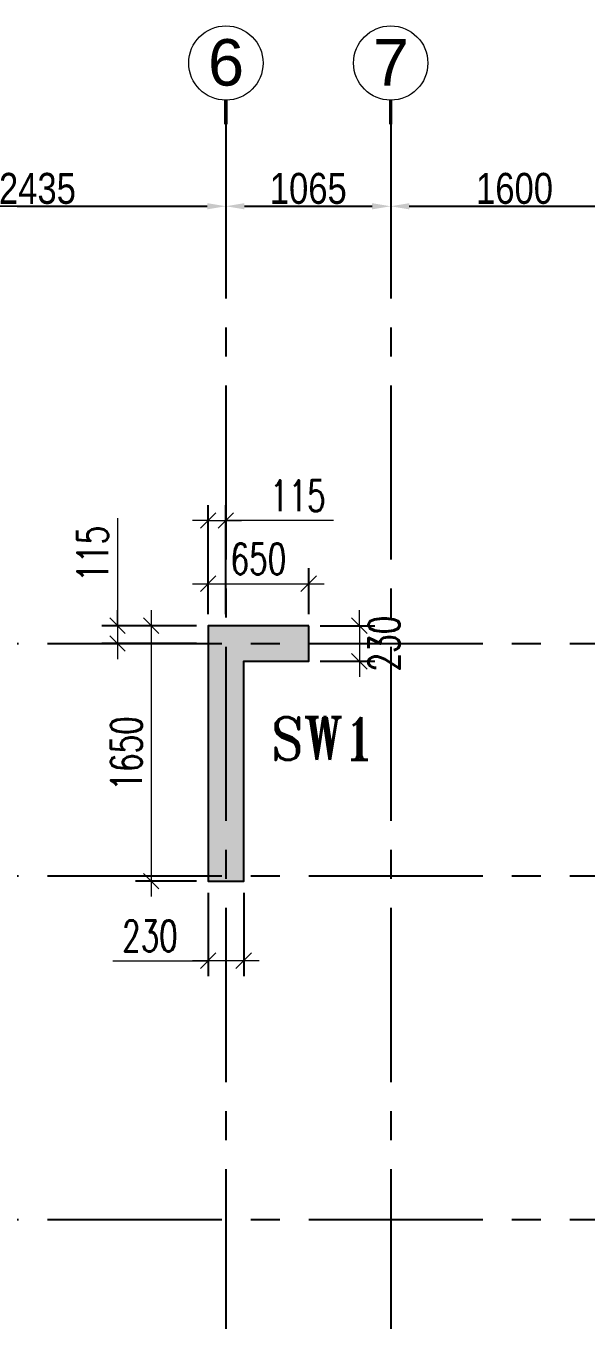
# Model space of a CAD drawing. Header units: millimetres. Extents: x 1363246 to 1691641, y -112430 to 78417.
# Drawn here: x 1375553 to 1379173, y -6960 to 1401 of the extents above; entities that cross this region are included whole.
import ezdxf
from ezdxf.enums import TextEntityAlignment as Align

# ---------------------------------------------------------------- set-up
doc = ezdxf.new("R2010")
doc.units = ezdxf.units.MM
doc.header["$LTSCALE"] = 500
doc.header["$MEASUREMENT"] = 0
doc.header["$PDMODE"] = 34
for name, pattern in [('CONTINOUS', [0]), ('DASHDOT', [1, 0.5, -0.25, 0, -0.25]), ('Site$0$CENTER2', [1.125, 0.75, -0.125, 0.125, -0.125])]:
    doc.linetypes.add(name, pattern=pattern)
doc.layers.get('Defpoints').update_dxf_attribs({"lineweight": 0})
for name, color, linetype, lineweight in [('COL. NO.', 1, 'DASHDOT', 15), ('CUT OUT', 1, 'Continuous', 13), ('dim-M', 1, 'Continuous', 15), ('GRID NO.', 7, 'Continuous', 20), ('TOWER COL HATCH', 253, 'Continuous', 20)]:
    doc.layers.add(name, color=color, linetype=linetype, lineweight=lineweight)
for name, color, linetype in [('GLASS', 5, 'Continuous'), ('GRID', 7, 'Continuous'), ('GRID DIM', 7, 'Continuous'), ('TOWER AREA COLUMN.', 6, 'Continuous')]:
    doc.layers.add(name, color=color, linetype=linetype)
doc.styles.add('2MM', font='romans.shx', dxfattribs={"width": 0.7})
doc.styles.add('D50', font='arial.ttf', dxfattribs={"width": 0.8})
doc.styles.add('ROMANT', font='romant__.ttf', dxfattribs={"width": 0.9, "height": 600})
doc.dimstyles.new('INNER DIM', dxfattribs={"dimtxt": 200, "dimasz": 120, "dimexe": 25, "dimexo": 25, "dimgap": 12, "dimtad": 1, "dimdec": 0, "dimrnd": 5, "dimzin": 0, "dimdsep": 46, "dimtxsty": 'D50', "dimcen": 0.09, "dimdle": 25, "dimclrt": 6, "dimadec": 0, "dimazin": 0, "dimtfac": 1, "dimtdec": 0, "dimtofl": 0, "dimtmove": 1, "dimatfit": 3, "dimfxl": 0, "dimtolj": 1, "dimtzin": 0, "dimarcsym": 0})
doc.dimstyles.new('RAJESH', dxfattribs={"dimtxt": 200, "dimasz": 180, "dimexe": 100, "dimexo": 250, "dimgap": 50, "dimtad": 2, "dimdec": 0, "dimzin": 1, "dimdsep": 46, "dimtxsty": '2MM', "dimblk": 'OBLIQUE', "dimcen": 0, "dimdle": 100, "dimclrd": 1, "dimclre": 1, "dimclrt": 3, "dimadec": 0, "dimazin": 0, "dimtfac": 1, "dimtdec": 0, "dimtix": 1, "dimtmove": 2, "dimatfit": 3, "dimfxl": 0, "dimtolj": 1, "dimlwd": -1, "dimarcsym": 0})

# ---------------------------------------------------------------- blocks, each defined once
blk = doc.blocks.new('GRID MARK')
at = {"layer": 'GRID NO.', "const_width": 50}
blk.add_lwpolyline([(0, -541), (0, -891)], dxfattribs=at)
at = {"layer": 'GRID NO.'}
blk.add_circle((0, 0), 541, dxfattribs=at)
at = {"layer": 'GRID NO.', "style": 'D50', "width": 0.8}
blk.add_attdef('Y1', text='', height=500, dxfattribs=at).set_placement((-33, -267), align=Align.CENTER)
blk = doc.blocks.new('*D11')
at = {"layer": 'Defpoints', "color": 0, "linetype": 'Continuous', "transparency": 16777216}
for p in [(1374410.6, 258710.6), (1376845.6, 258710.6), (1376845.6, 258393.3)]:
    blk.add_point(p, dxfattribs=at)
at = {"layer": 'GRID DIM', "color": 0, "linetype": 'Continuous', "lineweight": -2, "transparency": 16777216}
for p, q in [((1374410.6, 258685.6), (1374410.6, 258368.3)), ((1376845.6, 258685.6), (1376845.6, 258368.3))]:
    blk.add_line(p, q, dxfattribs=at)
at = {"layer": 'GRID DIM', "linetype": 'Continuous', "lineweight": -2, "transparency": 16777216}
blk.add_line((1374530.6, 258393.3), (1376725.6, 258393.3), dxfattribs=at)
at = {"layer": 'GRID DIM', "linetype": 'Continuous', "transparency": 16777216}
for points in [[(1374530.6, 258413.3), (1374530.6, 258373.3), (1374410.6, 258393.3)], [(1376725.6, 258413.3), (1376725.6, 258373.3), (1376845.6, 258393.3)]]:
    blk.add_solid(points, dxfattribs=at)
at = {"layer": 'GRID DIM', "linetype": 'Continuous', "transparency": 16777216, "insert": (1375628.1, 258507.5), "char_height": 200, "attachment_point": 5, "style": 'D50'}
blk.add_mtext('\\A1;2435', dxfattribs=at)
blk = doc.blocks.new('*D12')
at = {"layer": 'Defpoints', "color": 0, "linetype": 'Continuous', "transparency": 16777216}
for p in [(1376845.6, 258710.6), (1377910.6, 258710.6), (1377910.6, 258393.3)]:
    blk.add_point(p, dxfattribs=at)
at = {"layer": 'GRID DIM', "color": 0, "linetype": 'Continuous', "lineweight": -2, "transparency": 16777216}
for p, q in [((1376845.6, 258685.6), (1376845.6, 258368.3)), ((1377910.6, 258685.6), (1377910.6, 258368.3))]:
    blk.add_line(p, q, dxfattribs=at)
at = {"layer": 'GRID DIM', "linetype": 'Continuous', "lineweight": -2, "transparency": 16777216}
blk.add_line((1376965.6, 258393.3), (1377790.6, 258393.3), dxfattribs=at)
at = {"layer": 'GRID DIM', "linetype": 'Continuous', "transparency": 16777216}
for points in [[(1376965.6, 258413.3), (1376965.6, 258373.3), (1376845.6, 258393.3)], [(1377790.6, 258413.3), (1377790.6, 258373.3), (1377910.6, 258393.3)]]:
    blk.add_solid(points, dxfattribs=at)
at = {"layer": 'GRID DIM', "linetype": 'Continuous', "transparency": 16777216, "insert": (1377378.1, 258507.4), "char_height": 200, "attachment_point": 5, "style": 'D50'}
blk.add_mtext('\\A1;1065', dxfattribs=at)
blk = doc.blocks.new('*D13')
at = {"layer": 'Defpoints', "color": 0, "linetype": 'Continuous', "transparency": 16777216}
for p in [(1377910.6, 258710.6), (1379510.6, 258634.5), (1379510.6, 258393.3)]:
    blk.add_point(p, dxfattribs=at)
at = {"layer": 'GRID DIM', "color": 0, "linetype": 'Continuous', "lineweight": -2, "transparency": 16777216}
for p, q in [((1377910.6, 258685.6), (1377910.6, 258368.3)), ((1379510.6, 258609.5), (1379510.6, 258368.3))]:
    blk.add_line(p, q, dxfattribs=at)
at = {"layer": 'GRID DIM', "linetype": 'Continuous', "lineweight": -2, "transparency": 16777216}
blk.add_line((1378030.6, 258393.3), (1379390.6, 258393.3), dxfattribs=at)
at = {"layer": 'GRID DIM', "linetype": 'Continuous', "transparency": 16777216}
for points in [[(1378030.6, 258413.3), (1378030.6, 258373.3), (1377910.6, 258393.3)], [(1379390.6, 258413.3), (1379390.6, 258373.3), (1379510.6, 258393.3)]]:
    blk.add_solid(points, dxfattribs=at)
at = {"layer": 'GRID DIM', "linetype": 'Continuous', "transparency": 16777216, "insert": (1378710.6, 258507.4), "char_height": 200, "attachment_point": 5, "style": 'D50'}
blk.add_mtext('\\A1;1600', dxfattribs=at)
blk = doc.blocks.new('3tgra')
at = {"layer": 'TOWER COL HATCH'}
h = blk.add_hatch(color=253, dxfattribs=at)
h.dxf.hatch_style = 1
h.paths.add_polyline_path([(1377380.6, 95141.6), (1376730.6, 95141.6), (1376730.6, 93491.6), (1376960.6, 93491.6), (1376960.6, 94911.6), (1377380.6, 94911.6)])
at = {"layer": 'TOWER AREA COLUMN.', "color": 4}
blk.add_lwpolyline([(1377380.6, 95141.6), (1376730.6, 95141.6), (1376730.6, 93491.6), (1376960.6, 93491.6), (1376960.6, 94911.6), (1377380.6, 94911.6), (1377380.6, 95141.6)], dxfattribs=at)
blk = doc.blocks.new('_Oblique')
at = {"color": 0, "linetype": 'ByBlock', "lineweight": -2}
blk.add_line((-0.5, -0.5), (0.5, 0.5), dxfattribs=at)
blk = doc.blocks.new('*D564')
at = {"layer": 'Defpoints', "color": 0, "ltscale": 100, "transparency": 16777216}
for p in [(1377380.6, -2202.4), (1376730.6, -2473.9), (1377380.6, -2473.9)]:
    blk.add_point(p, dxfattribs=at)
at = {"layer": 'dim-M', "color": 1, "lineweight": -2, "ltscale": 100, "transparency": 16777216}
for p, q in [((1376730.6, -2398.9), (1376730.6, -2102.4)), ((1377380.6, -2398.9), (1377380.6, -2102.4))]:
    blk.add_line(p, q, dxfattribs=at)
at = {"layer": 'dim-M', "color": 1, "ltscale": 100, "transparency": 16777216}
blk.add_line((1376630.6, -2202.4), (1377480.6, -2202.4), dxfattribs=at)
at = {"layer": 'dim-M', "color": 1, "ltscale": 100, "transparency": 16777216, "xscale": 100, "yscale": 100, "zscale": 100, "rotation": 180}
blk.add_blockref('_Oblique', (1376730.6, -2202.4), dxfattribs=at)
at = {"layer": 'dim-M', "color": 1, "ltscale": 100, "transparency": 16777216, "xscale": 100, "yscale": 100, "zscale": 100}
blk.add_blockref('_Oblique', (1377380.6, -2202.4), dxfattribs=at)
at = {"layer": 'dim-M', "color": 3, "ltscale": 100, "transparency": 16777216, "insert": (1377055.6, -2042.4), "char_height": 200, "attachment_point": 5, "style": '2MM'}
blk.add_mtext('\\A1;650', dxfattribs=at)
blk = doc.blocks.new('*D565')
at = {"layer": 'Defpoints', "color": 0, "ltscale": 100, "transparency": 16777216}
for p in [(1377380.6, -2473.9), (1377380.6, -2703.9), (1377708.1, -2703.9)]:
    blk.add_point(p, dxfattribs=at)
at = {"layer": 'dim-M', "color": 1, "ltscale": 100, "transparency": 16777216}
for p, q in [((1377708.1, -2473.9), (1377708.1, -2373.9)), ((1377708.1, -2473.9), (1377708.1, -2703.9)), ((1377708.1, -2703.9), (1377708.1, -2803.9))]:
    blk.add_line(p, q, dxfattribs=at)
at = {"layer": 'dim-M', "color": 1, "lineweight": -2, "ltscale": 100, "transparency": 16777216}
for p, q in [((1377455.6, -2473.9), (1377808.1, -2473.9)), ((1377455.6, -2703.9), (1377808.1, -2703.9))]:
    blk.add_line(p, q, dxfattribs=at)
at = {"layer": 'dim-M', "color": 1, "ltscale": 100, "transparency": 16777216, "xscale": 100, "yscale": 100, "zscale": 100}
for p, rotation in [((1377708.1, -2473.9), 270), ((1377708.1, -2703.9), 90)]:
    blk.add_blockref('_Oblique', p, dxfattribs=dict(at, rotation=rotation))
at = {"layer": 'dim-M', "color": 3, "ltscale": 100, "transparency": 16777216, "insert": (1377868.1, -2588.9), "char_height": 200, "attachment_point": 5, "rotation": 90, "style": '2MM'}
blk.add_mtext('\\A1;230', dxfattribs=at)
blk = doc.blocks.new('*D566')
at = {"layer": 'Defpoints', "color": 0, "ltscale": 100, "transparency": 16777216}
for p in [(1376730.6, -4123.9), (1376960.6, -4123.9), (1376730.6, -4637.9)]:
    blk.add_point(p, dxfattribs=at)
at = {"layer": 'dim-M', "color": 1, "lineweight": -2, "ltscale": 100, "transparency": 16777216}
for p, q in [((1376730.6, -4198.9), (1376730.6, -4737.9)), ((1376960.6, -4198.9), (1376960.6, -4737.9))]:
    blk.add_line(p, q, dxfattribs=at)
at = {"layer": 'dim-M', "color": 1, "ltscale": 100, "transparency": 16777216}
for p, q in [((1376114.8, -4637.9), (1376730.6, -4637.9)), ((1377060.6, -4637.9), (1376630.6, -4637.9))]:
    blk.add_line(p, q, dxfattribs=at)
at = {"layer": 'dim-M', "color": 1, "ltscale": 100, "transparency": 16777216, "xscale": 100, "yscale": 100, "zscale": 100, "rotation": 180}
blk.add_blockref('_Oblique', (1376730.6, -4637.9), dxfattribs=at)
at = {"layer": 'dim-M', "color": 1, "ltscale": 100, "transparency": 16777216, "xscale": 100, "yscale": 100, "zscale": 100}
blk.add_blockref('_Oblique', (1376960.6, -4637.9), dxfattribs=at)
at = {"layer": 'dim-M', "color": 3, "ltscale": 100, "transparency": 16777216, "insert": (1376354.8, -4477.9), "char_height": 200, "attachment_point": 5, "style": '2MM'}
blk.add_mtext('\\A1;230', dxfattribs=at)
blk = doc.blocks.new('*D567')
at = {"layer": 'Defpoints', "color": 0, "ltscale": 100, "transparency": 16777216}
for p in [(1376730.6, -2473.9), (1376362.7, -4123.9), (1376730.6, -4123.9)]:
    blk.add_point(p, dxfattribs=at)
at = {"layer": 'dim-M', "color": 1, "ltscale": 100, "transparency": 16777216}
blk.add_line((1376362.7, -2373.9), (1376362.7, -4223.9), dxfattribs=at)
at = {"layer": 'dim-M', "color": 1, "lineweight": -2, "ltscale": 100, "transparency": 16777216}
for p, q in [((1376655.6, -2473.9), (1376262.7, -2473.9)), ((1376655.6, -4123.9), (1376262.7, -4123.9))]:
    blk.add_line(p, q, dxfattribs=at)
at = {"layer": 'dim-M', "color": 1, "ltscale": 100, "transparency": 16777216, "xscale": 100, "yscale": 100, "zscale": 100}
for p, rotation in [((1376362.7, -2473.9), 90), ((1376362.7, -4123.9), 270)]:
    blk.add_blockref('_Oblique', p, dxfattribs=dict(at, rotation=rotation))
at = {"layer": 'dim-M', "color": 3, "ltscale": 100, "transparency": 16777216, "insert": (1376202.7, -3298.9), "char_height": 200, "attachment_point": 5, "rotation": 90, "style": '2MM'}
blk.add_mtext('\\A1;1650', dxfattribs=at)
blk = doc.blocks.new('*D568')
at = {"layer": 'Defpoints', "color": 0, "ltscale": 100, "transparency": 16777216}
for p in [(1376730.6, -2473.9), (1376144.8, -2588.9), (1376730.6, -2588.9)]:
    blk.add_point(p, dxfattribs=at)
at = {"layer": 'dim-M', "color": 1, "ltscale": 100, "transparency": 16777216}
for p, q in [((1376144.8, -1778.9), (1376144.8, -2473.9)), ((1376144.8, -2473.9), (1376144.8, -2373.9)), ((1376144.8, -2473.9), (1376144.8, -2588.9)), ((1376144.8, -2473.9), (1376144.8, -2588.9)), ((1376144.8, -2588.9), (1376144.8, -2688.9))]:
    blk.add_line(p, q, dxfattribs=at)
at = {"layer": 'dim-M', "color": 1, "lineweight": -2, "ltscale": 100, "transparency": 16777216}
for p, q in [((1376655.6, -2473.9), (1376044.8, -2473.9)), ((1376655.6, -2588.9), (1376044.8, -2588.9))]:
    blk.add_line(p, q, dxfattribs=at)
at = {"layer": 'dim-M', "color": 1, "ltscale": 100, "transparency": 16777216, "xscale": 100, "yscale": 100, "zscale": 100}
for p, rotation in [((1376144.8, -2473.9), 270), ((1376144.8, -2588.9), 90)]:
    blk.add_blockref('_Oblique', p, dxfattribs=dict(at, rotation=rotation))
at = {"layer": 'dim-M', "color": 3, "ltscale": 100, "transparency": 16777216, "insert": (1375984.8, -2008.9), "char_height": 200, "attachment_point": 5, "rotation": 90, "style": '2MM'}
blk.add_mtext('\\A1;115', dxfattribs=at)
blk = doc.blocks.new('*D569')
at = {"layer": 'Defpoints', "color": 0, "ltscale": 100, "transparency": 16777216}
for p in [(1376845.6, -1794.7), (1376730.6, -2473.9), (1376845.6, -2473.9)]:
    blk.add_point(p, dxfattribs=at)
at = {"layer": 'dim-M', "color": 1, "lineweight": -2, "ltscale": 100, "transparency": 16777216}
for p, q in [((1376730.6, -2398.9), (1376730.6, -1694.7)), ((1376845.6, -2398.9), (1376845.6, -1694.7))]:
    blk.add_line(p, q, dxfattribs=at)
at = {"layer": 'dim-M', "color": 1, "ltscale": 100, "transparency": 16777216}
for p, q in [((1376730.6, -1794.7), (1376630.6, -1794.7)), ((1376730.6, -1794.7), (1376845.6, -1794.7)), ((1376730.6, -1794.7), (1376845.6, -1794.7)), ((1376845.6, -1794.7), (1376945.6, -1794.7)), ((1377540.2, -1794.7), (1376845.6, -1794.7))]:
    blk.add_line(p, q, dxfattribs=at)
at = {"layer": 'dim-M', "color": 1, "ltscale": 100, "transparency": 16777216, "xscale": 100, "yscale": 100, "zscale": 100}
blk.add_blockref('_Oblique', (1376730.6, -1794.7), dxfattribs=at)
at = {"layer": 'dim-M', "color": 1, "ltscale": 100, "transparency": 16777216, "xscale": 100, "yscale": 100, "zscale": 100, "rotation": 180}
blk.add_blockref('_Oblique', (1376845.6, -1794.7), dxfattribs=at)
at = {"layer": 'dim-M', "color": 3, "ltscale": 100, "transparency": 16777216, "insert": (1377310.2, -1634.7), "char_height": 200, "attachment_point": 5, "style": '2MM'}
blk.add_mtext('\\A1;115', dxfattribs=at)
blk = doc.blocks.new('EEE')
at = {"layer": 'GRID', "color": 16, "linetype": 'Site$0$CENTER2', "ltscale": 3}
for points in [[(1376845.6, 258923.2), (1376845.6, 223711.9)], [(1377910.6, 258923.2), (1377910.6, 223711.9)], [(1363880.9, 255568.6), (1442964.5, 255568.6)], [(1363880.9, 254068.6), (1442964.5, 254068.6)], [(1363880.9, 251848.8), (1442964.5, 251848.8)]]:
    blk.add_lwpolyline(points, dxfattribs=at)
at = {"layer": 'GRID NO.'}
ref = blk.add_blockref('GRID MARK', (1376845.6, 259318.5), dxfattribs=dict(at, xscale=0.4435200000032785, yscale=0.4435200000032785, zscale=0.4435200000032785))
ref.add_attrib('Y1', '6', dxfattribs={"height": 300, "style": 'D50'}).set_placement((1376846.7, 259172.9), align=Align.CENTER)
ref = blk.add_blockref('GRID MARK', (1377910.6, 259318.5), dxfattribs=dict(at, xscale=0.4435200000032785, yscale=0.4435200000032785, zscale=0.4435200000032785))
ref.add_attrib('Y1', '7', dxfattribs={"height": 300, "style": 'D50'}).set_placement((1377911.7, 259172.9), align=Align.CENTER)
at = {"layer": 'GRID DIM', "color": 0, "linetype": 'Continuous'}
for base, p1, p2, picture, middle in [((1376845.6, 258393.3), (1374410.6, 258710.6), (1376845.6, 258710.6), '*D11', (1375628.1, 258507.5)), ((1377910.6, 258393.3), (1376845.6, 258710.6), (1377910.6, 258710.6), '*D12', (1377378.1, 258507.4)), ((1379510.6, 258393.3), (1377910.6, 258710.6), (1379510.6, 258634.5), '*D13', (1378710.6, 258507.4))]:
    dim = blk.add_linear_dim(base=base, p1=p1, p2=p2, dimstyle='INNER DIM', override={"dimclrd": 256, "dimclrt": 256}, dxfattribs=at)
    dim.commit()
    dim.dimension.update_dxf_attribs({"geometry": picture, "text_midpoint": middle})

msp = doc.modelspace()

# ---------------------------------------------------------------- block references
at = {"layer": 'CUT OUT', "color": 4}
msp.add_blockref('3tgra', (0, -97615.5), dxfattribs=at)
at = {"layer": 'GLASS', "color": 4}
msp.add_blockref('EEE', (0, -258157.5), dxfattribs=at)

# ---------------------------------------------------------------- texts
at = {"layer": 'COL. NO.', "color": 7, "linetype": 'CONTINOUS', "style": 'ROMANT', "width": 0.9}
msp.add_text('SW1', height=275, dxfattribs=at).set_placement((1377136.1, -3340.7, 0))

# ---------------------------------------------------------------- dimensions: what is measured, and where the dimension line sits
at = {"layer": 'dim-M', "ltscale": 100}
for base, p1, p2, picture, middle in [((1376845.6, -1794.7), (1376730.6, -2473.9), (1376845.6, -2473.9), '*D569', (1377310.2, -1828.3)), ((1376730.6, -4637.9), (1376960.6, -4123.9), (1376730.6, -4123.9), '*D566', (1376354.8, -4852.6))]:
    dim = msp.add_linear_dim(base=base, p1=p1, p2=p2, dimstyle='RAJESH', override={"dimasz": 100, "dimexo": 75, "dimgap": 60, "dimtmove": 1}, dxfattribs=at)
    dim.commit()
    dim.dimension.update_dxf_attribs({"geometry": picture, "text_midpoint": middle, "dimtype": 160})
dim = msp.add_linear_dim(base=(1376144.8, -2588.9), p1=(1376730.6, -2473.9), p2=(1376730.6, -2588.9), angle=90, dimstyle='RAJESH', override={"dimasz": 100, "dimexo": 75, "dimgap": 60, "dimtmove": 1}, dxfattribs=at)
dim.commit()
dim.dimension.update_dxf_attribs({"geometry": '*D568', "text_midpoint": (1376133.6, -2008.9), "dimtype": 160})
dim = msp.add_linear_dim(base=(1377380.6, -2202.4), p1=(1376730.6, -2473.9), p2=(1377380.6, -2473.9), dimstyle='RAJESH', override={"dimasz": 100, "dimexo": 75, "dimgap": 60, "dimtmove": 1}, dxfattribs=at)
dim.commit()
dim.dimension.update_dxf_attribs({"geometry": '*D564', "text_midpoint": (1377055.6, -2042.4)})
for base, p1, p2, picture, middle in [((1376362.7, -4123.9), (1376730.6, -2473.9), (1376730.6, -4123.9), '*D567', (1376202.7, -3298.9)), ((1377708.1, -2703.9), (1377380.6, -2473.9), (1377380.6, -2703.9), '*D565', (1377868.1, -2588.9))]:
    dim = msp.add_linear_dim(base=base, p1=p1, p2=p2, angle=90, dimstyle='RAJESH', override={"dimasz": 100, "dimexo": 75, "dimgap": 60, "dimtmove": 1}, dxfattribs=at)
    dim.commit()
    dim.dimension.update_dxf_attribs({"geometry": picture, "text_midpoint": middle})

doc.saveas('drawing.dxf')
